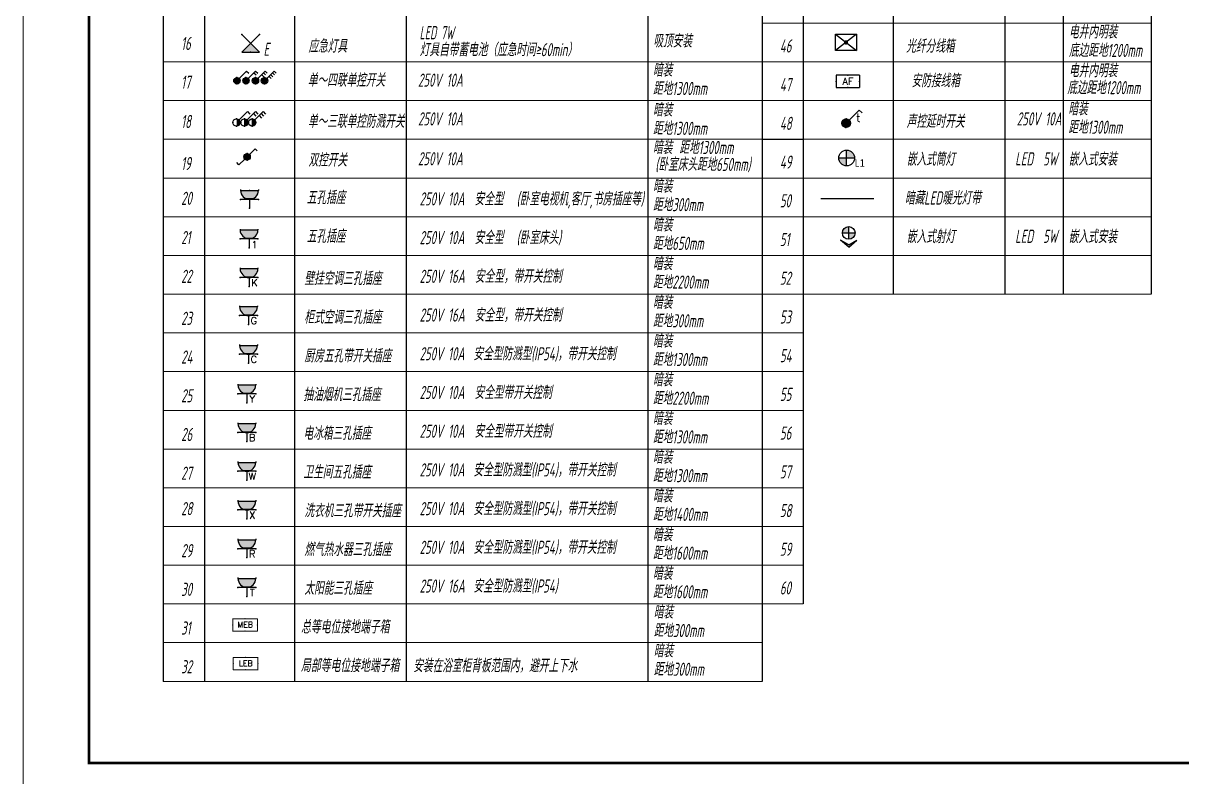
# Model space of a CAD drawing. Extents: x 3753737 to 4713801, y -857380 to 24339.
# Drawn here: x 4454946 to 4499036, y -688502 to -659835 of the extents above; entities that cross this region are included whole.
import ezdxf
from ezdxf.enums import TextEntityAlignment as Align

# ---------------------------------------------------------------- set-up
doc = ezdxf.new("R2010")
doc.units = 0
doc.header["$LTSCALE"] = 1000
doc.header["$MEASUREMENT"] = 0
doc.layers.get('0').update_dxf_attribs({"linetype": 'CONTINUOUS'})
for name, color, linetype in [('A-标注', 1, 'CONTINUOUS'), ('E-天花灯具', 92, 'CONTINUOUS'), ('EQUIP-插座', 3, 'CONTINUOUS'), ('EQUIP-照明', 3, 'CONTINUOUS'), ('EQUIP-电视', 3, 'CONTINUOUS'), ('EQUIP-通讯', 3, 'CONTINUOUS'), ('T-通用', 7, 'CONTINUOUS'), ('TEL_TEXT', 7, 'CONTINUOUS'), ('TK', 252, 'CONTINUOUS')]:
    doc.layers.add(name, color=color, linetype=linetype)
for name, color, linetype, lineweight in [('DIM', 3, 'CONTINUOUS', 20), ('EQUIP-消防', 3, 'CONTINUOUS', 20), ('图框', 147, 'CONTINUOUS', 20)]:
    doc.layers.add(name, color=color, linetype=linetype, lineweight=lineweight)
doc.styles.add('_TEL_DIM', font='SIMPLEX', dxfattribs={"width": 0.8, "height": 3.5, "bigfont": 'HZTXT'})
doc.styles.add('HZTXT', font='gbeitc.shx', dxfattribs={"width": 0.8, "height": 400, "bigfont": 'hztxt.shx'})
doc.styles.get("Standard").update_dxf_attribs({"font": 'gbenor.shx', "bigfont": 'gbcbig.shx'})
doc.styles.add('黑体', font='simhei.ttf')
doc.linetypes.add('LED', pattern='A,0.5,-0.2,["LED",Standard,S=0.2,R=0,X=-0.2,Y=-0.1],-0.2', length=0.9)

# ---------------------------------------------------------------- blocks, each defined once
blk = doc.blocks.new('CNS-FXX')
blk.add_lwpolyline([(0, -307), (0, 307), (782, 307), (782, -307)], close=True)
at = {"layer": 'T-通用', "linetype": 'Continuous'}
for p, q in [((782, 307), (0, -307)), ((0, 307), (782, -307))]:
    blk.add_line(p, q, dxfattribs=at)
at = {"layer": 'T-通用', "linetype": 'Continuous', "const_width": 79.4}
blk.add_lwpolyline([(351, 0, 1), (431, 0, 1)], format="xyb", close=True, dxfattribs=at)
blk = doc.blocks.new('$equip$00001962')
for p, q in [((0.147, 0.356), (0.625, 0.833)), ((0.625, 0.833), (0.766, 0.692))]:
    blk.add_line(p, q)
blk.add_circle((0, 0.208), 0.208)
for p in [(-0.208, 0.208), (0, 0.417), (0, 0), (0.208, 0.208)]:
    blk.add_point(p)
for points in [[(-0.18, 0.313), (0.18, 0.313), (-0.208, 0.208), (0.208, 0.208)], [(-0.18, 0.104), (0.18, 0.104), (-0.208, 0.208), (0.208, 0.208)], [(-0.104, 0.389), (0.104, 0.389), (-0.18, 0.313), (0.18, 0.313)], [(-0.104, 0.028), (0.104, 0.028), (-0.18, 0.104), (0.18, 0.104)], [(0, 0.417), (0, 0.417), (-0.104, 0.389), (0.104, 0.389)], [(0, 0), (0, 0), (-0.104, 0.028), (0.104, 0.028)]]:
    blk.add_solid(points)
at = {"layer": 'TEL_TEXT', "style": '_TEL_DIM', "flags": 1}
blk.add_attdef('A', text='', height=0.00002, dxfattribs=at).set_placement((0, 0), align=Align.MIDDLE_CENTER)
blk = doc.blocks.new('$equip$00001963')
for p, q in [((0.147, 0.356), (0.625, 0.833)), ((0.625, 0.833), (0.766, 0.692)), ((0.512, 0.72), (0.653, 0.579))]:
    blk.add_line(p, q)
blk.add_circle((0, 0.208), 0.208)
for p in [(-0.208, 0.208), (0, 0.417), (0, 0), (0.208, 0.208)]:
    blk.add_point(p)
for points in [[(-0.18, 0.313), (0.18, 0.313), (-0.208, 0.208), (0.208, 0.208)], [(-0.18, 0.104), (0.18, 0.104), (-0.208, 0.208), (0.208, 0.208)], [(-0.104, 0.389), (0.104, 0.389), (-0.18, 0.313), (0.18, 0.313)], [(-0.104, 0.028), (0.104, 0.028), (-0.18, 0.104), (0.18, 0.104)], [(0, 0.417), (0, 0.417), (-0.104, 0.389), (0.104, 0.389)], [(0, 0), (0, 0), (-0.104, 0.028), (0.104, 0.028)]]:
    blk.add_solid(points)
at = {"layer": 'TEL_TEXT', "style": '_TEL_DIM', "flags": 1}
blk.add_attdef('A', text='', height=0.00002, dxfattribs=at).set_placement((0, 0), align=Align.MIDDLE_CENTER)
blk = doc.blocks.new('$equip$00001964')
for p, q in [((0.147, 0.356), (0.625, 0.833)), ((0.625, 0.833), (0.766, 0.692)), ((0.399, 0.607), (0.54, 0.466)), ((0.512, 0.72), (0.653, 0.579))]:
    blk.add_line(p, q)
blk.add_circle((0, 0.208), 0.208)
for p in [(-0.208, 0.208), (0, 0.417), (0, 0), (0.208, 0.208)]:
    blk.add_point(p)
for points in [[(-0.18, 0.313), (0.18, 0.313), (-0.208, 0.208), (0.208, 0.208)], [(-0.18, 0.104), (0.18, 0.104), (-0.208, 0.208), (0.208, 0.208)], [(-0.104, 0.389), (0.104, 0.389), (-0.18, 0.313), (0.18, 0.313)], [(-0.104, 0.028), (0.104, 0.028), (-0.18, 0.104), (0.18, 0.104)], [(0, 0.417), (0, 0.417), (-0.104, 0.389), (0.104, 0.389)], [(0, 0), (0, 0), (-0.104, 0.028), (0.104, 0.028)]]:
    blk.add_solid(points)
at = {"layer": 'TEL_TEXT', "style": '_TEL_DIM', "flags": 1}
blk.add_attdef('A', text='', height=0.00002, dxfattribs=at).set_placement((0, 0), align=Align.MIDDLE_CENTER)
blk = doc.blocks.new('$equip$00001965')
for p, q in [((0.147, 0.356), (0.625, 0.833)), ((0.625, 0.833), (0.766, 0.692)), ((0.286, 0.494), (0.427, 0.353)), ((0.399, 0.607), (0.54, 0.466)), ((0.512, 0.72), (0.653, 0.579))]:
    blk.add_line(p, q)
blk.add_circle((0, 0.208), 0.208)
for p in [(-0.208, 0.208), (0, 0.417), (0, 0), (0.208, 0.208)]:
    blk.add_point(p)
for points in [[(-0.18, 0.312), (0.18, 0.312), (-0.208, 0.208), (0.208, 0.208)], [(-0.18, 0.104), (0.18, 0.104), (-0.208, 0.208), (0.208, 0.208)], [(-0.104, 0.389), (0.104, 0.389), (-0.18, 0.312), (0.18, 0.312)], [(-0.104, 0.028), (0.104, 0.028), (-0.18, 0.104), (0.18, 0.104)], [(0, 0.417), (0, 0.417), (-0.104, 0.389), (0.104, 0.389)], [(0, 0), (0, 0), (-0.104, 0.028), (0.104, 0.028)]]:
    blk.add_solid(points)
at = {"layer": 'TEL_TEXT', "style": '_TEL_DIM', "flags": 1}
blk.add_attdef('A', text='', height=0.00002, dxfattribs=at).set_placement((0, 0), align=Align.MIDDLE_CENTER)
blk = doc.blocks.new('$equip$00001213')
for p, q in [((0.147, 0.356), (0.625, 0.833)), ((0.625, 0.833), (0.766, 0.692))]:
    blk.add_line(p, q)
blk.add_circle((0, 0.208), 0.208)
for p in [(-0.208, 0.208), (0, 0.417), (0, 0), (0.208, 0.208)]:
    blk.add_point(p)
for points in [[(0.104, 0.389), (0.104, 0.028), (0, 0.417), (0, 0)], [(0.18, 0.313), (0.18, 0.104), (0.104, 0.389), (0.104, 0.028)], [(0.208, 0.208), (0.208, 0.208), (0.18, 0.313), (0.18, 0.104)]]:
    blk.add_solid(points)
at = {"flags": 9}
blk.add_attdef('A', (0, 0), '', height=0.00002, dxfattribs=at)
blk = doc.blocks.new('$equip$00001214')
for p, q in [((0.147, 0.356), (0.625, 0.833)), ((0.512, 0.72), (0.653, 0.579)), ((0.625, 0.833), (0.766, 0.692)), ((0, 0.417), (0, 0))]:
    blk.add_line(p, q)
blk.add_circle((0, 0.208), 0.208)
for p in [(-0.208, 0.208), (0, 0.417), (0.208, 0.208), (0, 0)]:
    blk.add_point(p)
for points in [[(0.104, 0.389), (0.104, 0.028), (0, 0.417), (0, 0)], [(0.18, 0.313), (0.18, 0.104), (0.104, 0.389), (0.104, 0.028)], [(0.208, 0.208), (0.208, 0.208), (0.18, 0.313), (0.18, 0.104)]]:
    blk.add_solid(points)
at = {"flags": 9}
blk.add_attdef('A', (0, 0), '', height=0.00002, dxfattribs=at)
blk = doc.blocks.new('$equip$00001215')
for p, q in [((0.147, 0.356), (0.625, 0.833)), ((0.512, 0.72), (0.653, 0.579)), ((0.625, 0.833), (0.766, 0.692)), ((0, 0.417), (0, 0)), ((0.399, 0.607), (0.54, 0.466))]:
    blk.add_line(p, q)
blk.add_circle((0, 0.208), 0.208)
for p in [(-0.208, 0.208), (0, 0.417), (0, 0), (0.208, 0.208)]:
    blk.add_point(p)
for points in [[(0.104, 0.389), (0.104, 0.028), (0, 0.417), (0, 0)], [(0.18, 0.313), (0.18, 0.104), (0.104, 0.389), (0.104, 0.028)], [(0.208, 0.208), (0.208, 0.208), (0.18, 0.313), (0.18, 0.104)]]:
    blk.add_solid(points)
at = {"flags": 9}
blk.add_attdef('A', (0, 0), '', height=0.00002, dxfattribs=at)
blk = doc.blocks.new('$equip$00001208')
for p, q in [((-0.147, 0.061), (-0.512, -0.304)), ((0.147, 0.356), (0.512, 0.72)), ((0.512, 0.72), (0.653, 0.579)), ((-0.512, -0.304), (-0.653, -0.162))]:
    blk.add_line(p, q)
blk.add_circle((0, 0.208), 0.208)
for points in [[(-0.18, 0.312), (0.18, 0.312), (-0.208, 0.208), (0.208, 0.208)], [(-0.18, 0.104), (0.18, 0.104), (-0.208, 0.208), (0.208, 0.208)], [(-0.104, 0.389), (0.104, 0.389), (-0.18, 0.312), (0.18, 0.312)], [(-0.104, 0.028), (0.104, 0.028), (-0.18, 0.104), (0.18, 0.104)], [(0, 0.417), (0, 0.417), (-0.104, 0.389), (0.104, 0.389)], [(0, 0), (0, 0), (-0.104, 0.028), (0.104, 0.028)]]:
    blk.add_solid(points)
at = {"layer": 'EQUIP-照明'}
for p in [(-0.208, 0.208), (0, 0.417), (0, 0), (0.208, 0.208)]:
    blk.add_point(p, dxfattribs=at)
at = {"layer": 'EQUIP-照明', "flags": 9}
blk.add_attdef('A', (0, 0), '', height=0.00002, dxfattribs=at)
blk = doc.blocks.new('$equip$00002389')
for p, q in [((-0.65, 0.65), (-0.65, 0)), ((0.65, 0.65), (-0.65, 0.65)), ((0.65, 0), (0.65, 0.65)), ((-0.65, 0), (0.65, 0))]:
    blk.add_line(p, q)
at = {"const_width": 0.05}
blk.add_lwpolyline([(-0.65, 0.65), (0.65, 0.65), (0.65, 0), (-0.65, 0), (-0.65, 0.65), (0.65, 0.65)], dxfattribs=at)
for p in [(0, 0.65), (-0.65, 0.325), (0, 0), (0.65, 0.325)]:
    blk.add_point(p)
at = {"color": 7, "style": '_TEL_DIM'}
blk.add_attdef('$TEXT$', text='', height=0.3, dxfattribs=at).set_placement((0.006, 0.343), align=Align.MIDDLE_CENTER)
at = {"color": 7, "style": '_TEL_DIM', "flags": 1}
blk.add_attdef('A', text='', height=0.00002, dxfattribs=at).set_placement((0, 0), align=Align.MIDDLE_CENTER)
blk = doc.blocks.new('$equip$00001154')
for p, q in [((0, 0.283), (0, -0.283)), ((0, 0.283), (0.566, -0.283)), ((0.566, 0.283), (0, -0.283))]:
    blk.add_line(p, q)
for p in [(0, 0.004), (0.283, 0), (0.566, 0.283), (0.566, -0.283)]:
    blk.add_point(p)
blk.add_solid([(0, -0.283), (0.283, 0), (0, 0.283)])
at = {"layer": 'TEL_TEXT', "style": '_TEL_DIM', "flags": 1}
blk.add_attdef('A', text='', height=0.00002, dxfattribs=at).set_placement((0, 0), align=Align.MIDDLE_CENTER)
blk = doc.blocks.new('$equip$00001237')
for p, q in [((-0.5, 1.05), (-0.5, 1)), ((-0.5, 1), (0.5, 1)), ((0.5, 1.05), (0.5, 1)), ((0.5, 0.5), (-0.5, 0.5)), ((0, 0.5), (0, 0))]:
    blk.add_line(p, q)
blk.add_arc((0, 1), 0.5, 180, 0)
for p in [(0, 1), (-0.5, 0.5), (0, 0), (0.5, 0.5)]:
    blk.add_point(p)
for points in [[(0.433, 0.75), (-0.433, 0.75), (0.5, 1), (-0.5, 1)], [(0.25, 0.567), (-0.25, 0.567), (0.433, 0.75), (-0.433, 0.75)], [(0, 0.5), (0, 0.5), (0.25, 0.567), (-0.25, 0.567)]]:
    blk.add_solid(points)
at = {"flags": 9}
blk.add_attdef('A', (0, 0), '', height=0.00002, dxfattribs=at)
blk = doc.blocks.new('$equip$00001764')
for p, q in [((-0.5, 1.05), (-0.5, 1)), ((-0.5, 1), (0.5, 1)), ((0.5, 1.05), (0.5, 1)), ((0.5, 0.5), (-0.5, 0.5)), ((0, 0.5), (0, 0))]:
    blk.add_line(p, q)
blk.add_arc((0, 1), 0.5, 180, 0)
for p in [(-0.5, 0.5), (0, 0), (0.5, 0.5)]:
    blk.add_point(p)
for points in [[(0.433, 0.75), (-0.433, 0.75), (0.5, 1), (-0.5, 1)], [(0.25, 0.567), (-0.25, 0.567), (0.433, 0.75), (-0.433, 0.75)], [(0, 0.5), (0, 0.5), (0.25, 0.567), (-0.25, 0.567)]]:
    blk.add_solid(points)
at = {"color": 7, "style": '_TEL_DIM'}
blk.add_attdef('$TEXT$', text='', height=0.4, dxfattribs=at).set_placement((0.303, 0.211), align=Align.MIDDLE_CENTER)
at = {"color": 7, "style": '_TEL_DIM', "flags": 1}
blk.add_attdef('A', text='', height=0.00002, dxfattribs=at).set_placement((0, 0), align=Align.MIDDLE_CENTER)
blk = doc.blocks.new('$equip$00001800')
for p, q in [((-0.65, 0.7), (-0.65, 0)), ((0.65, 0.7), (-0.65, 0.7)), ((0.65, 0.7), (0.65, 0)), ((-0.65, 0), (0.65, 0))]:
    blk.add_line(p, q)
for p in [(0, 0.7), (-0.65, 0.35), (0, 0), (0.65, 0.35)]:
    blk.add_point(p)
at = {"color": 7, "style": '_TEL_DIM'}
blk.add_attdef('$TEXT$', text='', height=0.4, dxfattribs=at).set_placement((0, 0.35), align=Align.MIDDLE_CENTER)
at = {"color": 7, "style": '_TEL_DIM', "flags": 1}
blk.add_attdef('A', text='', height=0.00002, dxfattribs=at).set_placement((0, 0), align=Align.MIDDLE_CENTER)
blk = doc.blocks.new('DFADS')
at = {"layer": 'A-标注'}
h = blk.add_hatch(color=251, dxfattribs=at)
h.paths.add_polyline_path([(3405.6, 358.33), (3411.6, 358.33, 0.414214), (3405.6, 364.33)])
h.paths.add_polyline_path([(3399.6, 358.33, 0.414214), (3405.6, 352.33), (3405.6, 358.33)])
at = {"layer": 'A-标注', "color": 92}
for p, q in [((3405.6, 352.33), (3405.6, 364.33)), ((3411.6, 358.33), (3399.6, 358.33))]:
    blk.add_line(p, q, dxfattribs=at)
blk.add_circle((3405.6, 358.33), 6, dxfattribs=at)
at = {"layer": 'A-标注', "color": 3, "style": '黑体'}
blk.add_text('L1', height=5.76, dxfattribs=at).set_placement((3411.58, 351.7))
blk = doc.blocks.new('$equip$00001822')
for p, q in [((0.147, 0.356), (0.625, 0.833)), ((0.625, 0.833), (0.766, 0.692))]:
    blk.add_line(p, q)
blk.add_circle((0, 0.208), 0.208)
for p in [(-0.208, 0.208), (-0.015, 0.001), (0, 0.417), (0.208, 0.208)]:
    blk.add_point(p)
for points in [[(-0.18, 0.313), (0.18, 0.313), (-0.208, 0.208), (0.208, 0.208)], [(-0.18, 0.104), (0.18, 0.104), (-0.208, 0.208), (0.208, 0.208)], [(-0.104, 0.389), (0.104, 0.389), (-0.18, 0.313), (0.18, 0.313)], [(-0.104, 0.028), (0.104, 0.028), (-0.18, 0.104), (0.18, 0.104)], [(0, 0.417), (0, 0.417), (-0.104, 0.389), (0.104, 0.389)], [(0, 0), (0, 0), (-0.104, 0.028), (0.104, 0.028)]]:
    blk.add_solid(points)
at = {"color": 7, "style": '_TEL_DIM'}
blk.add_attdef('$TEXT$', text='', height=0.4, dxfattribs=at).set_placement((0.581, 0.465), align=Align.MIDDLE_CENTER)
at = {"color": 7, "style": '_TEL_DIM', "flags": 1}
blk.add_attdef('A', text='', height=0.00002, dxfattribs=at).set_placement((0, 0), align=Align.MIDDLE_CENTER)
blk = doc.blocks.new('嵌入式射灯&醒')
h = blk.add_hatch(color=251)
h.paths.add_polyline_path([(-1.18, 1.31), (-2.29, 0), (-1.18, -1.31), (-1.89, 0)])
edge = h.paths.add_edge_path()
edge.add_line((0, 0), (1, 0))
edge.add_arc((0, 0), 1, 360, 450)
edge.add_line((0, 1), (0, 0))
edge = h.paths.add_edge_path()
edge.add_line((0, -1), (0, 0))
edge.add_line((0, 0), (-1, 0))
edge.add_arc((0, 0), 1, 180, 270)
for p, q in [((-2.29, 0), (-1.18, 1.31)), ((-2.29, 0), (-1.18, -1.31)), ((-1.89, 0), (-1.18, 1.31)), ((-1.89, 0), (-1.18, -1.31)), ((-1, 0), (1, 0)), ((0, 1), (0, -1))]:
    blk.add_line(p, q)
blk.add_circle((0, 0), 1)
blk = doc.blocks.new('*U268')
at = {"xscale": 39.82222222273323, "yscale": 39.82222222273323, "zscale": 39.82222222273323}
blk.add_blockref('嵌入式射灯&醒', (0, 0), dxfattribs=at)

msp = doc.modelspace()

# ---------------------------------------------------------------- linework, layer by layer
at = {"color": 6, "linetype": 'LED', "ltscale": 2}
msp.add_line((4485296.3, -666510.3), (4487314.6, -666510.3), dxfattribs=at)
at = {"layer": 'DIM', "color": 2, "linetype": 'Continuous'}
for p, q in [((4483061.6, -659835.7), (4497874.1, -659835.7)), ((4460277.5, -661307.9), (4483061.6, -661307.9)), ((4460277.5, -661307.9), (4483061.6, -661307.9)), ((4483061.6, -661308.4), (4497874.1, -661308.4)), ((4460277.5, -662780.5), (4483061.6, -662780.5)), ((4483061.6, -662780.5), (4497874.1, -662780.5)), ((4460277.5, -664253.2), (4483061.6, -664253.2)), ((4483061.6, -664253.2), (4497874.1, -664253.2)), ((4483061.6, -664253.8), (4484632, -664253.8)), ((4460277.5, -665725.9), (4483061.6, -665725.9)), ((4460277.5, -665725.9), (4483061.6, -665725.9)), ((4460277.5, -665725.9), (4483061.6, -665725.9)), ((4460277.5, -665725.9), (4483061.6, -665725.9)), ((4460277.5, -665725.9), (4483061.6, -665725.9)), ((4483061.6, -665726.4), (4484632, -665726.4)), ((4483061.6, -665726.4), (4497874.1, -665726.4)), ((4460277.5, -667198.6), (4483061.6, -667198.6)), ((4460277.5, -667198.6), (4483061.6, -667198.6)), ((4483061.6, -667198.6), (4497874.1, -667198.6)), ((4483061.6, -667199.1), (4484632, -667199.1)), ((4460277.5, -668671.3), (4483061.6, -668671.3)), ((4483061.6, -668671.8), (4484632, -668671.8)), ((4483061.6, -668671.8), (4497874.1, -668671.8)), ((4460277.5, -670144), (4483061.6, -670144)), ((4483061.6, -670144.5), (4484632, -670144.5)), ((4483061.6, -670144.5), (4497874.1, -670144.5)), ((4460277.5, -671616.7), (4483061.6, -671616.7)), ((4483061.6, -671617.2), (4484632, -671617.2)), ((4460277.5, -673089.4), (4483061.6, -673089.4)), ((4483061.6, -673089.9), (4484632, -673089.9)), ((4460277.5, -674562.1), (4483061.6, -674562.1)), ((4483061.6, -674562.6), (4484632, -674562.6)), ((4460277.5, -676034.8), (4483061.6, -676034.8)), ((4483061.6, -676035.3), (4484632, -676035.3)), ((4460277.5, -677507.5), (4483061.6, -677507.5)), ((4483061.6, -677508), (4484632, -677508)), ((4460277.5, -678980.2), (4483061.6, -678980.2)), ((4483061.6, -678980.7), (4484632, -678980.7)), ((4460277.5, -680452.9), (4483061.6, -680452.9)), ((4483061.6, -680453.4), (4484632, -680453.4)), ((4460277.5, -681925.6), (4483061.6, -681925.6)), ((4483061.6, -681926.1), (4484632, -681926.1)), ((4460277.5, -683398.3), (4483061.6, -683398.3)), ((4460277.5, -684870.9), (4483061.6, -684870.9))]:
    msp.add_line(p, q, dxfattribs=at)
at = {"layer": 'TK', "color": 2}
for p, q in [((4460277.5, -636272.1), (4460277.5, -684870.9)), ((4461847.9, -636272.1), (4461847.9, -684870.9)), ((4465266.3, -636272.1), (4465266.3, -684870.9)), ((4469519.5, -636272.1), (4469519.5, -684870.9)), ((4478717.7, -636272.1), (4478717.7, -684870.9)), ((4483061.6, -636272.6), (4483061.6, -684870.9)), ((4484632, -636272.6), (4484632, -681926.1)), ((4488050.4, -636272.6), (4488050.4, -670144.5)), ((4492303.6, -636272.6), (4492303.6, -670144.5)), ((4494521.4, -636272.6), (4494521.4, -670144.5)), ((4497874.1, -636272.6), (4497874.1, -670144.5)), ((4497874.1, -636272.6), (4497874.1, -670144.5)), ((4483061.6, -637744.8), (4483061.6, -684870.9))]:
    msp.add_line(p, q, dxfattribs=at)
at = {"layer": '图框'}
msp.add_lwpolyline([(4454946.2, -629577.2), (4539046.2, -629577.2), (4539046.2, -688977.2), (4454946.2, -688977.2)], close=True, dxfattribs=at)
at = {"layer": '图框', "const_width": 100}
msp.add_lwpolyline([(4538046.2, -687977.2), (4538046.2, -630577.2), (4457446.2, -630577.2), (4457446.2, -687977.2)], close=True, dxfattribs=at)

# ---------------------------------------------------------------- block references
at = {"layer": 'E-天花灯具', "xscale": 50.0000959623154, "yscale": 50.0000959623154, "zscale": 50.0000959623154}
msp.add_blockref('DFADS', (4316001.7, -682882.3), dxfattribs=at)
at = {"layer": 'E-天花灯具', "xscale": 6, "yscale": 6, "zscale": 6, "rotation": 90.00000000000189}
msp.add_blockref('*U268', (4486361.8, -667813.3), dxfattribs=at)
at = {"layer": 'EQUIP-插座', "xscale": 678.8571428656578, "yscale": 678.8571428656578, "zscale": 678.8571428656578}
msp.add_blockref('$equip$00001237', (4463557.1, -666875.8), dxfattribs=at)
at = {"layer": 'EQUIP-插座'}
ref = msp.add_blockref('$equip$00001764', (4463542, -668377.9), dxfattribs=dict(at, xscale=678.8571428656578, yscale=678.8571428656578, zscale=678.8571428656578))
ref.add_attrib('$TEXT$', '1', dxfattribs={"layer": '0', "color": 7, "height": 271.5, "style": '_TEL_DIM'}).set_placement((4463747.8, -668263.5), align=Align.MIDDLE_CENTER)
at = {"layer": 'EQUIP-插座', "xscale": 678.8571428656578, "yscale": 678.8571428656578, "zscale": 678.8571428656578}
for p, values in [((4463542, -669850.6), {'$TEXT$': 'K'}), ((4463519.2, -671295.8), {'$TEXT$': 'G'}), ((4463519.2, -672768.5), {'$TEXT$': 'C'}), ((4463460.1, -674273.5), {'$TEXT$': 'Y'}), ((4463460.1, -675746.2), {'$TEXT$': 'B'}), ((4463460.1, -677218.9), {'$TEXT$': 'W'}), ((4463460.1, -678691.6), {'$TEXT$': 'X'}), ((4463460.1, -680164.3), {'$TEXT$': 'R'}), ((4463460.1, -681637), {'$TEXT$': 'T'})]:
    msp.add_blockref('$equip$00001764', p, dxfattribs=at).add_auto_attribs(values)
at = {"layer": 'EQUIP-消防', "color": 7, "xscale": 720, "yscale": 720, "zscale": 720}
for p, values in [((4463389.3, -682956.9), {'$TEXT$': 'MEB'}), ((4463410.6, -684429.6), {'$TEXT$': 'LEB'})]:
    msp.add_blockref('$equip$00002389', p, dxfattribs=at).add_auto_attribs(values)
at = {"layer": 'EQUIP-照明', "xscale": 1200, "yscale": 1200, "zscale": 1200, "rotation": 90}
msp.add_blockref('$equip$00001154', (4463604.5, -660941.8), dxfattribs=at)
at = {"layer": 'EQUIP-照明'}
for name, p, xscale, yscale, zscale in [('$equip$00001962', (4463081, -662146.3), 589.285714328289, 589.285714328289, 589.285714328289), ('$equip$00001963', (4463424.3, -662146.3), 589.285714328289, 589.285714328289, 589.285714328289), ('$equip$00001964', (4463784.7, -662146.3), 589.285714328289, 589.285714328289, 589.285714328289), ('$equip$00001965', (4464128, -662146.3), 589.285714328289, 589.285714328289, 589.285714328289), ('$equip$00001208', (4463464.3, -665041.1), 600, 600, 600)]:
    msp.add_blockref(name, p, dxfattribs=dict(at, xscale=xscale, yscale=yscale, zscale=zscale))
at = {"layer": 'EQUIP-照明', "linetype": 'ByBlock', "xscale": 662.9464285969734, "yscale": 662.9464285969734, "zscale": 662.9464285969734}
for name, p in [('$equip$00001213', (4463065.7, -663753.2)), ('$equip$00001214', (4463369.8, -663753.2)), ('$equip$00001215', (4463663.5, -663753.2))]:
    msp.add_blockref(name, p, dxfattribs=at)
at = {"layer": 'EQUIP-照明', "color": 6, "xscale": 800, "yscale": 800, "zscale": 800}
msp.add_blockref('$equip$00001822', (4486261.3, -663805), dxfattribs=at).add_auto_attribs({'$TEXT$': 't'})
at = {"layer": 'EQUIP-电视', "xscale": 678.8571428656578, "yscale": 678.8571428656578, "zscale": 678.8571428656578}
msp.add_blockref('$equip$00001800', (4486329, -662285), dxfattribs=at).add_auto_attribs({'$TEXT$': 'AF'})
at = {"layer": 'EQUIP-通讯', "ltscale": 5, "xscale": 1.018285691738129, "yscale": 1.018285691738129, "zscale": 1.018285691738129}
msp.add_blockref('CNS-FXX', (4485860.1, -660568), dxfattribs=at)

# ---------------------------------------------------------------- texts
at = {"color": 0, "style": 'HZTXT'}
for s, width, p in [('LED 7W', 0.65, (4470032.3, -660446.3)), ('电井内明装', 0.7, (4494737.8, -660418.6)), ('16', 0.7, (4460958.9, -660856.3)), ('应急灯具', 0.7, (4465795.9, -660958.5)), ('吸顶安装', 0.7, (4478921.3, -660760.4)), ('46', 0.7, (4483742.9, -660951.2)), ('光纤分线箱', 0.7, (4488542.7, -660959)), ('E', 0.7, (4464094.9, -661076.9)), ('灯具自带蓄电池（应急时间≥60min）', 0.7, (4470032.3, -661093.6)), ('底边距地1200mm', 0.7, (4494737.8, -661120.3)), ('暗装', 0.7, (4478909.8, -661868)), ('电井内明装', 0.7, (4494737.8, -661891.3)), ('安防接线箱', 0.7, (4488749.6, -662272.2)), ('17', 0.7, (4460958.9, -662329)), ('距地1300mm', 0.7, (4478909.8, -662569.6)), ('47', 0.7, (4483742.9, -662423.8)), ('底边距地1200mm', 0.7, (4494672.7, -662537)), ('暗装', 0.7, (4478909.8, -663384.7)), ('暗装', 0.7, (4494713.5, -663340.7)), ('18', 0.7, (4460958.9, -663823)), ('距地1300mm', 0.7, (4478909.8, -664086.4)), ('48', 0.7, (4483742.9, -663896.5)), ('距地1300mm', 0.7, (4494713.5, -664042.3)), ('暗装', 0.7, (4478909.8, -664813.4)), ('距地1300mm', 0.7, (4479910.6, -664813.4)), ('49', 0.7, (4483742.9, -665369.2)), ('嵌入式筒灯', 0.7, (4488564, -665257.9)), ('LED  5W', 0.7, (4492695.5, -665245.9)), ('嵌入式安装', 0.7, (4494724.9, -665257.9)), ('19', 0.7, (4460958.9, -665421)), ('(卧室床头距地650mm)', 0.7, (4479002.6, -665457.4)), ('暗装', 0.7, (4478909.8, -666286.1)), ('五孔插座', 0.7, (4465733.4, -666717.7)), ('暗藏LED暖光灯带', 0.7, (4488496.1, -666734.3)), ('20', 0.7, (4460958.9, -666747.1)), ('250V 10A  安全型', 0.7, (4470032.3, -666768.9)), ('(卧室电视机,客厅,书房插座等)', 0.7, (4473724.3, -666768.9)), ('距地300mm', 0.7, (4478909.8, -666987.7)), ('50', 0.7, (4483742.9, -666841.9)), ('暗装', 0.7, (4478909.8, -667758.7)), ('21', 0.7, (4460958.9, -668241)), ('五孔插座', 0.7, (4465733.4, -668190.3)), ('250V 10A  安全型', 0.7, (4470032.3, -668241.6)), ('(卧室床头)', 0.7, (4473724.3, -668241.6)), ('距地650mm', 0.7, (4478909.8, -668460.4)), ('51', 0.7, (4483742.9, -668314.6)), ('嵌入式射灯', 0.7, (4488564, -668203.3)), ('LED  5W', 0.7, (4492695.5, -668191.3)), ('嵌入式安装', 0.7, (4494724.9, -668203.3)), ('暗装', 0.7, (4478909.8, -669231.4)), ('22', 0.7, (4460958.9, -669713.7)), ('壁挂空调三孔插座', 0.7, (4465643.1, -669794.7)), ('250V 16A  安全型，带开关控制', 0.7, (4470032.3, -669714.3)), ('52', 0.7, (4483742.9, -669787.3)), ('距地2200mm', 0.7, (4478909.8, -669933.1)), ('暗装', 0.7, (4478909.8, -670704.1)), ('23', 0.7, (4460958.9, -671311.8)), ('柜式空调三孔插座', 0.7, (4465643.1, -671267.4)), ('250V 16A  安全型，带开关控制', 0.7, (4470032.3, -671187)), ('距地300mm', 0.7, (4478909.8, -671405.8)), ('53', 0.7, (4483742.9, -671260)), ('暗装', 0.7, (4478909.8, -672176.8)), ('24', 0.7, (4460958.9, -672784.5)), ('厨房五孔带开关插座', 0.7, (4465643.1, -672740.1)), ('250V 10A', 0.7, (4470032.3, -672659.7)), ('安全型防溅型(IP54)，带开关控制', 0.7, (4472074, -672659.7)), ('距地1300mm', 0.7, (4478909.8, -672878.5)), ('54', 0.7, (4483742.9, -672732.7)), ('暗装', 0.7, (4478909.8, -673649.5)), ('抽油烟机三孔插座', 0.7, (4465605.9, -674212.8)), ('250V 10A  安全型带开关控制', 0.7, (4470032.3, -674132.4)), ('25', 0.7, (4460958.9, -674257.2)), ('距地2200mm', 0.7, (4478909.8, -674351.2)), ('暗装', 0.7, (4478909.8, -675122.2)), ('26', 0.7, (4460958.9, -675729.9)), ('电冰箱三孔插座', 0.7, (4465605.9, -675685.5)), ('250V 10A  安全型带开关控制', 0.7, (4470032.3, -675605.1)), ('距地1300mm', 0.7, (4478909.8, -675823.8)), ('暗装', 0.7, (4478909.8, -676594.9)), ('27', 0.7, (4460958.9, -677202.6)), ('卫生间五孔插座', 0.7, (4465605.9, -677158.1)), ('250V 10A', 0.7, (4470032.3, -677077.7)), ('安全型防溅型(IP54)，带开关控制', 0.7, (4472074, -677077.7)), ('距地1300mm', 0.7, (4478909.8, -677296.5)), ('暗装', 0.7, (4478909.8, -678067.6)), ('28', 0.7, (4460958.9, -678549.9)), ('洗衣机三孔带开关插座', 0.7, (4465643.1, -678630.8)), ('250V 10A', 0.7, (4470032.3, -678550.4)), ('安全型防溅型(IP54)，带开关控制', 0.7, (4472074, -678550.4)), ('距地1400mm', 0.7, (4478909.8, -678769.2)), ('暗装', 0.7, (4478909.8, -679540.3)), ('29', 0.7, (4460958.9, -680148)), ('燃气热水器三孔插座', 0.7, (4465643.1, -680103.5)), ('250V 10A', 0.7, (4470032.3, -680023.1)), ('安全型防溅型(IP54)，带开关控制', 0.7, (4472074, -680023.1)), ('距地1600mm', 0.7, (4478909.8, -680241.9)), ('暗装', 0.7, (4478909.8, -681013)), ('30', 0.7, (4460958.9, -681620.7)), ('太阳能三孔插座', 0.7, (4465643.1, -681576.2)), ('250V 16A', 0.7, (4470032.3, -681495.8)), ('安全型防溅型(IP54)', 0.7, (4472074, -681495.8)), ('距地1600mm', 0.7, (4478909.8, -681714.6)), ('暗装', 0.7, (4478937.8, -682485.7)), ('总等电位接地端子箱', 0.68, (4465512.7, -683048.9)), ('31', 0.7, (4460958.9, -683093.4)), ('距地300mm', 0.7, (4478937.8, -683187.3)), ('暗装', 0.7, (4478937.8, -683958.4)), ('32', 0.7, (4460958.9, -684566.1)), ('局部等电位接地端子箱', 0.68, (4465512.7, -684521.6)), ('安装在浴室柜背板范围内，避开上下水', 0.7, (4469783.1, -684525.5)), ('距地300mm', 0.7, (4478937.8, -684660))]:
    msp.add_text(s, height=500, dxfattribs=dict(at, width=width)).set_placement(p)
at = {"color": 0, "style": 'HZTXT', "width": 0.7}
for s, p in [('单～四联单控开关', (4465773.4, -662002.4)), ('250V 10A', (4469971.9, -662002.4)), ('单～三联单控防溅开关', (4465776.1, -663568.5)), ('250V 10A', (4469971.9, -663475.1)), ('声控延时开关', (4488560.2, -663568.5)), ('250V 10A', (4492756, -663475.1)), ('双控开关', (4465795.9, -665041.2)), ('250V 10A', (4469971.9, -664991.9))]:
    msp.add_text(s, height=500, dxfattribs=at).set_placement(p, align=Align.MIDDLE_LEFT)
at = {"style": 'HZTXT', "width": 0.7}
for s, p in [('55', (4483742.9, -674205.4)), ('56', (4483742.9, -675678.1)), ('57', (4483742.9, -677150.8)), ('58', (4483742.9, -678623.5)), ('59', (4483742.9, -680096.2)), ('60', (4483742.9, -681568.9))]:
    msp.add_text(s, height=500, dxfattribs=at).set_placement(p)

doc.saveas('drawing.dxf')
